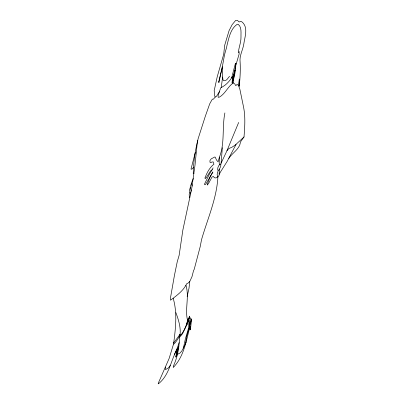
<?xml version="1.0" encoding="UTF-8"?>
<svg xmlns="http://www.w3.org/2000/svg" width="404" height="404" viewBox="0 0 404 404"><rect width="100%" height="100%" fill="white"/><g stroke="black" fill="none" stroke-linecap="round" stroke-linejoin="round"><path stroke-width="0.61" d="M228.81 158.388C232.169 152.919 239.925 148.99 240.41 142.031L244.016 136.946C244.768 127.068 245.541 116.953 243.572 107.161L239.88 89.299L238.431 85.401L237.431 84.517L236.88 84.532L235.926 85.562L235.482 85.37L234.941 84.108L233.345 82.916C227.725 86.618 225.275 93.96 219.15 97.233L218.15 97.268L218.125 95.571L220.7 87.789C225.291 85.729 228.866 82.007 231.633 77.886L235.33 63.751L235.305 65.852L235.896 63.271C235.744 69.897 234.562 76.982 232.32 83.158L232.022 82.916C232.295 77.002 235.113 71.432 235.512 65.605M189.734 326.321L190.011 329.871L190.476 329.492C190.718 326.048 191.375 322.437 191.44 318.933L190.89 319.079L189.688 324.664L189.734 326.321L191.541 319.306M224.882 112.948C221.922 127.583 224.988 143.077 219.438 157.131C220.034 159.636 218.387 162.262 219.624 164.61M188.506 331.472L188.9 322.69L188.628 319.574L187.183 324.513L186.562 324.271L187.698 320.12L187.633 319.135L188.41 319.125L189.617 316.13L188.926 318.685L189.592 321.781L189.688 324.664M173.185 298.253C177.437 312.853 175.649 328.179 173.69 343.016L179.987 334.345C180.093 336.724 171.397 348.682 173.791 342.289M217.913 176.78C216.746 198.642 207.494 218.943 201.53 239.708L200.177 246.748L194.183 269.443L193.587 270.493L191.961 276.755L189.764 281.492L189.001 288.244L187.163 296.46M197.753 140.531C194.986 151.369 193.466 162.539 193.253 173.725L193.965 173.336M222.331 147.723L221.109 163.186M179.522 336.204C179.391 346.294 177.78 356.656 173.462 365.918L173.23 367.499C184.158 356.384 186.183 340.491 190.097 326.19L190.476 329.492M221.261 87.496L222.604 77.053L222.377 66.609L224.467 55.04L225.659 50.571A12.201 4.136 -77.1 0 0 227.008 45.278C228.911 37.9 230.477 28.82 237.229 24.28L238.082 24.27C241.91 26.922 240.84 32.891 240.986 37.047C241.132 42.47 238.683 47.49 238.385 52.788L239.188 51.56L239.092 54.171L236.007 64.64M177.73 353.439L178.189 354.005L179.861 353.162L181.734 351.111L183.416 348.066L185.315 339.097L188.552 328.144M238.431 85.401L239.345 79.017L239.239 86.269C240.052 78.28 240.597 70.245 240.117 62.206C239.229 55.641 242.92 50.106 243.839 43.809C244.804 36.714 248.637 27.103 241.718 21.705L240.456 21.392L239.188 22.008L237.39 20.367L235.678 20.417L232.143 24.669L229.058 30.674L224.644 45.43L223.715 54.237L217.256 76.669L214.135 90.935C215.276 92.89 213.852 95.147 215.181 97.081L213.388 99.197L212.686 99.061L211.974 99.763L209.711 103.853L205.333 116.226L198.112 138.764L197.218 143.147L195.041 164.872L191.754 188.421L182.845 230.144L179.134 255.318L177.25 261.741L174.437 275.392L170.422 298.223L170.513 300.202C176.649 295.637 183.376 290.835 186.714 283.719L187.774 283.345L189.764 281.492M185.527 343.496L186.774 336.229L188.532 330.033M177.371 348.925L175.664 357.015L176.664 356.081L178.659 346.167M176.003 356.969L177.891 347.809C170.796 359.535 169.882 374.685 158.499 383.734L158.201 383.8L158.459 382.76L169.114 358.494L173.442 344.359M165.519 367.135L165.211 369.175L165.625 369.574L168.63 367.746L170.246 365.469M219.867 173.023L218.928 175.634L217.685 177.043C215.428 170.836 221.225 169.534 220.902 164.211C218.832 164.09 216.898 168.513 217.968 170.554M195.299 152.49L191.011 169.089L191.799 169.2L193.476 167.508M219.438 157.131L218.059 161.817L216.463 159.964L215.292 157.232L214.797 156.974L211.231 158.833L209.969 160.514L209.944 162.181L210.792 162.767L211.873 161.999L213.287 161.938L213.903 164.221C209.494 167.65 206.772 173.048 204.879 178.199L205.459 178.078L205.621 178.401L206.146 177.886L210.474 171.013L212.206 169.66L213.07 167.882M179.103 342.688L177.432 347.662L174.452 354.444M175.917 312.656C178.593 320.12 181.143 327.841 179.921 335.916C184.441 331.437 186.229 324.947 188.41 319.125M220.736 163.979L226.992 150.647L238.658 122.478M187.012 324.447L182.512 333.79L179.714 337.168M186.113 342.148L183.416 348.066M190.36 187.214L189.542 189.925L189.941 192.087L189.128 194.779L189.774 197.657M236.047 144.395L227.093 161.479L219.069 174.235L219.488 169.22M191.552 183.224L190.244 186.663L191.168 191.158M193.299 178.563L191.496 182.946L192.122 186.077M212.206 169.66L209.297 174.382L204.636 183.81L204.621 184.739L205.606 184.466L212.908 171.953L210.262 176.553L207.308 184.184L207.328 185.052L208.656 183.27L211.964 177.078L213.438 176.457L214.347 177.725L215.781 177.947L216.736 177.669L217.635 176.583M219.412 91.678L216.362 96.475L215.181 97.081M229.507 76.321L227.134 79.335L225.912 80.325L224.311 80.643L223.533 80.588L223.033 79.942L222.604 77.053M231.633 77.886L232.886 76.28L232.962 77.164M226.992 150.647L228.826 148.581L231.926 147.233L235.234 145.071L244.016 136.946M188.926 318.685L190.173 317.822L190.602 318.024L190.89 319.079M187.633 319.135L187.214 318.872C185.118 308 189.375 296.097 185.916 285.264M187.845 320.796L188.269 321.094M189.941 192.087L190.557 194.001M233.164 81.386L233.345 82.916M233.007 78.169L233.088 80.547M232.386 81.467L232.512 82.355L233.593 78.315L234.977 70.18L232.386 81.467M218.822 81.345L218.857 82.658L222.352 66.872L218.822 81.345"/></g></svg>
